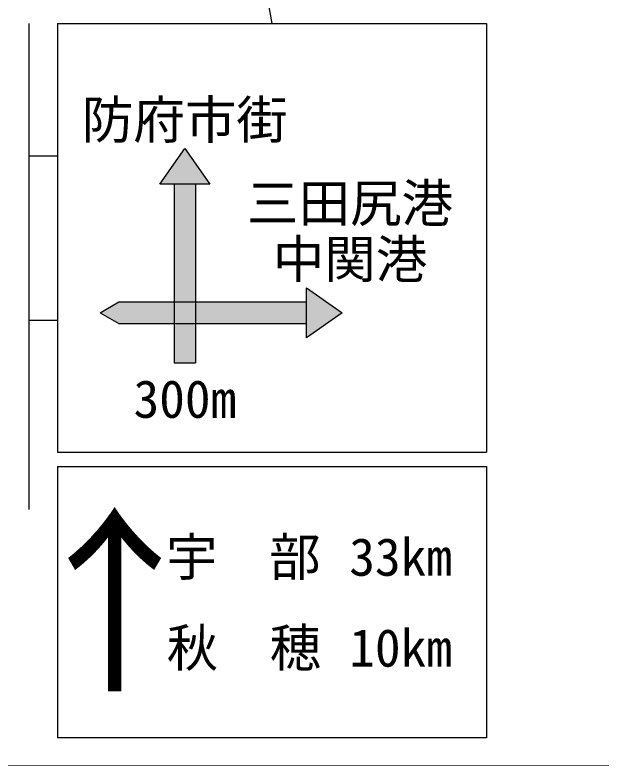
# Model space of a CAD drawing. Units: millimetres, scale not verified. Extents: x 40000 to 680000, y 20000 to 380000.
# Drawn here: x 105828 to 126350, y 238096 to 264370 of the extents above; entities that cross this region are included whole.
import ezdxf
from ezdxf.enums import TextEntityAlignment as Align

# ---------------------------------------------------------------- set-up
doc = ezdxf.new("R2010")
doc.units = ezdxf.units.MM
doc.header["$LTSCALE"] = 1000
doc.layers.add('M-STR-HTXT', color=7, linetype='Continuous', lineweight=13)
doc.layers.add('M-STR-STRC', color=7, linetype='Continuous', lineweight=25)
doc.styles.add('ＭＳ ゴシック', font='')
doc.styles.get('ＭＳ ゴシック').set_extended_font_data('MS Gothic')

msp = doc.modelspace()

# ---------------------------------------------------------------- hatches: boundary and pattern name
at = {"layer": 'M-STR-STRC'}
for points in [[(111767, 259705), (112642, 258455), (112142, 258455), (111392, 258455), (110892, 258455)], [(111392, 258455), (112142, 258455), (112142, 254330), (111392, 254330)], [(116017, 254330), (116017, 254830), (117267, 253955), (116017, 253080), (116017, 253580)], [(111392, 253580), (111392, 254330), (109455, 254330), (108805, 253955), (109455, 253580)], [(111392, 254330), (112142, 254330), (112142, 253580), (111392, 253580)], [(112142, 254330), (116017, 254330), (116017, 253580), (112142, 253580)], [(111392, 253580), (112142, 253580), (112142, 252205), (111392, 252205)]]:
    msp.add_hatch(color=256, dxfattribs=at).paths.add_polyline_path(points)

# ---------------------------------------------------------------- linework, layer by layer
at = {"layer": 'M-STR-HTXT'}
msp.add_line((66792, 238118), (145989, 238096), dxfattribs=at)
at = {"layer": 'M-STR-STRC'}
for p, q in [((111450, 282034), (114810, 264070)), ((106310, 264070), (106310, 247070)), ((107310, 264070), (107310, 249070)), ((107310, 264070), (122310, 264070)), ((122310, 264070), (122310, 249070)), ((110892, 258455), (111767, 259705)), ((111767, 259705), (112642, 258455)), ((106310, 259445), (107310, 259445)), ((112642, 258455), (110892, 258455)), ((111392, 258455), (111392, 252205)), ((112142, 258455), (112142, 252205)), ((116017, 253080), (116017, 254830)), ((116017, 254830), (117267, 253955)), ((108805, 253955), (109455, 254330)), ((109455, 254330), (116017, 254330)), ((108805, 253955), (109455, 253580)), ((117267, 253955), (116017, 253080)), ((106310, 253695), (107310, 253695)), ((109455, 253580), (116017, 253580)), ((111392, 252205), (112142, 252205)), ((107310, 249070), (122310, 249070)), ((107310, 248577), (122310, 248577)), ((107310, 248577), (107310, 239077)), ((122310, 248577), (122310, 239077)), ((122310, 239077), (107310, 239077))]:
    msp.add_line(p, q, dxfattribs=at)

# ---------------------------------------------------------------- texts
at = {"layer": 'M-STR-STRC', "style": 'ＭＳ ゴシック'}
for s, height, p in [('防府市街', 1320, (111767, 260705)), ('三田尻港', 1320, (117541, 257793)), ('中関港', 1320, (117541, 255830)), ('300m', 1320, (111767, 250936)), ('↑', 5132, (109310, 243827)), ('宇\u3000部', 1320, (113810, 245411)), ('33km', 1320, (119310, 245411)), ('秋\u3000穂', 1320, (113830, 242229)), ('10km', 1320, (119310, 242229))]:
    msp.add_text(s, height=height, dxfattribs=at).set_placement(p, align=Align.MIDDLE_CENTER)

doc.saveas('drawing.dxf')
